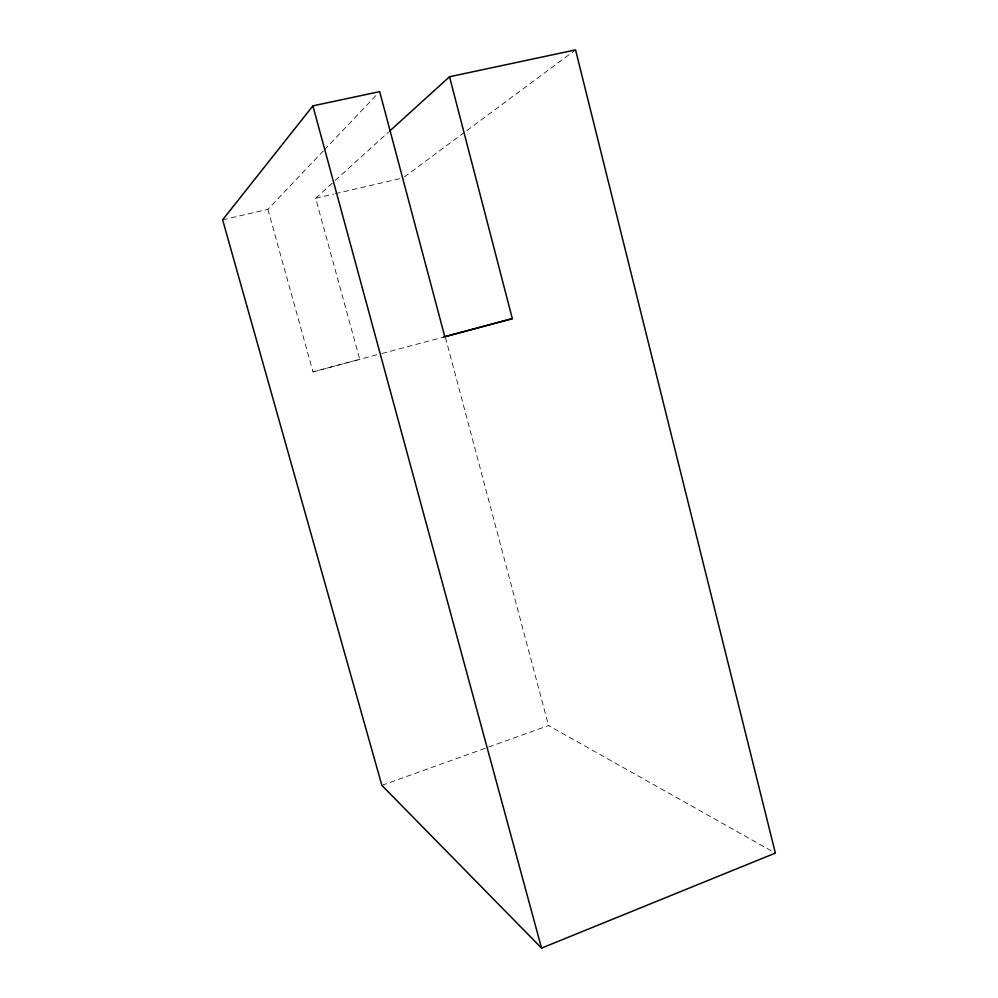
<?xml version="1.0" encoding="UTF-8"?>
<svg xmlns="http://www.w3.org/2000/svg" width="998" height="998" viewBox="0 0 998 998"><rect width="100%" height="100%" fill="white"/><g stroke="black" fill="none" stroke-linecap="round" stroke-linejoin="round"><path stroke-width="0.75" stroke-dasharray="4.99 3.74" d="M222.629 219.834L267.876 209.318L323.252 151.035M324.313 149.912L376.483 94.997M267.876 209.318L312.998 371.867L359.704 359.342L315.655 198.228L334.118 181.474M335.278 180.426L388.359 132.247M404.315 176.995L465.567 131.536M466.815 130.613L574.312 50.823M381.86 785.351L548.551 725.571L775.371 853.09M312.998 371.867L380.65 353.754M381.897 353.517L444.809 336.763M315.655 198.228L333.744 194.024M335.253 193.674L400.048 178.63M445.432 337.399L548.551 725.571"/><path stroke-width="1.5" d="M449.524 76.746L512.336 318.649L444.809 336.763L379.677 91.629L312.885 105.863L222.629 219.834L381.86 785.351L541.552 948.1L775.371 853.09L575.559 49.9L449.524 76.746L389.519 131.2M443.499 337L512.336 318.649M312.885 105.863L541.552 948.1"/></g></svg>
